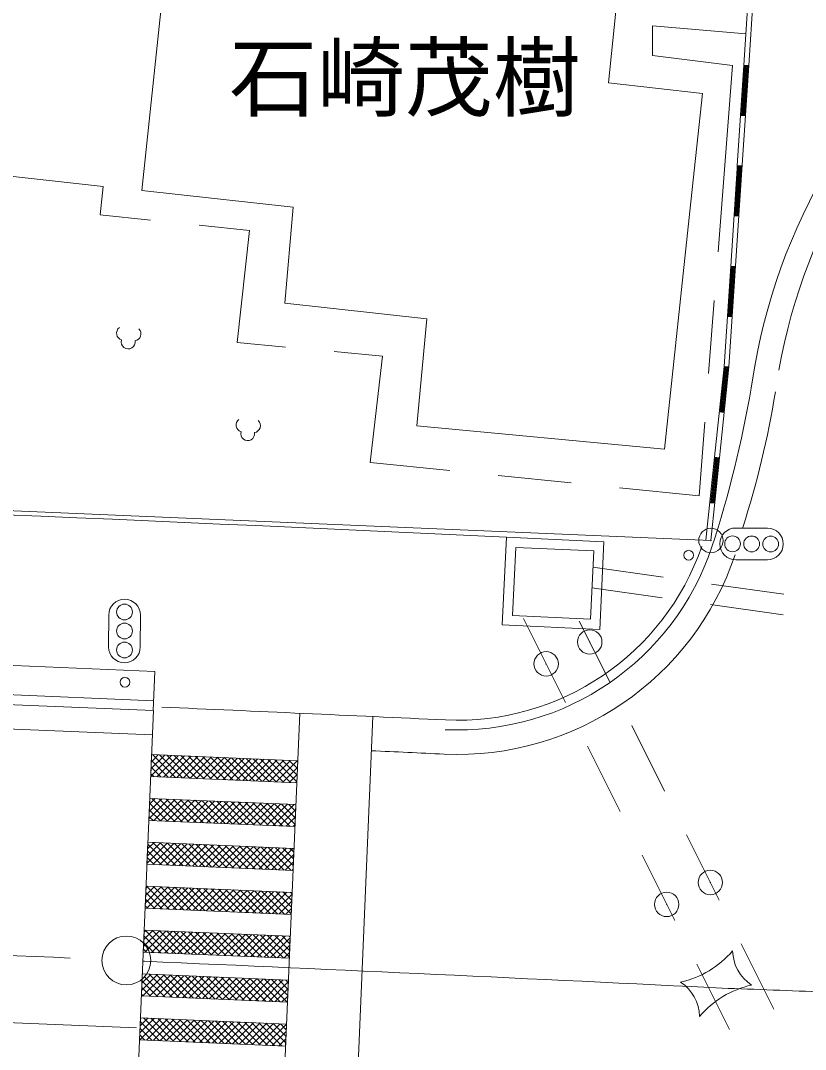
# Model space of a CAD drawing. Units: millimetres, scale not verified. Extents: x 40000 to 680000, y 20000 to 380000.
# Drawn here: x 165279 to 181368, y 275480 to 296558 of the extents above; entities that cross this region are included whole.
import ezdxf
from ezdxf.enums import TextEntityAlignment as Align

# ---------------------------------------------------------------- set-up
doc = ezdxf.new("R2010")
doc.units = ezdxf.units.MM
doc.header["$LTSCALE"] = 1000
doc.header["$PDMODE"] = 32
doc.header["$PDSIZE"] = 500
doc.linetypes.add('CHAIN', pattern=[18.5, 12, -1.5, 3.5, -1.5])
for name, color, linetype, lineweight in [('M-BGD', 7, 'Continuous', 13), ('M-BMK', 2, 'CHAIN', 13), ('M-BMK-SRVR', 3, 'Continuous', 13)]:
    doc.layers.add(name, color=color, linetype=linetype, lineweight=lineweight)
doc.styles.add('ＭＳ ゴシック', font='')
doc.styles.get('ＭＳ ゴシック').set_extended_font_data('MS Gothic')

msp = doc.modelspace()

# ---------------------------------------------------------------- linework, layer by layer
at = {"layer": 'M-BGD'}
for p, q in [((167762, 293074), (168823, 302986)), ((177330, 295281), (178029, 302032)), ((180106, 295644), (180242, 297703)), ((180206, 295638), (180341, 297696)), ((178234, 296448), (178233, 295839)), ((180149, 296287), (178234, 296448)), ((179875, 295638), (178233, 295839)), ((179875, 295638), (179695, 293330)), ((179970, 293586), (180106, 295644)), ((180058, 294614), (180126, 295643)), ((180071, 293599), (180206, 295638)), ((180078, 294613), (180146, 295642)), ((180098, 294611), (180166, 295640)), ((180106, 295644), (180206, 295638)), ((180106, 295644), (180206, 295638)), ((180118, 294610), (180186, 295639)), ((179255, 295061), (177330, 295281)), ((179255, 295061), (179018, 292846)), ((180038, 294615), (180138, 294609)), ((166973, 293160), (164549, 293424)), ((179799, 289462), (180071, 293599)), ((179835, 291527), (179966, 293524)), ((179922, 292555), (179987, 293539)), ((179942, 292554), (180008, 293554)), ((179962, 292553), (180029, 293569)), ((179966, 293524), (179970, 293586)), ((179970, 293586), (180046, 293581)), ((179970, 293586), (180046, 293581)), ((179982, 292551), (180050, 293581)), ((179987, 293539), (179990, 293585)), ((180008, 293554), (180010, 293583)), ((180029, 293569), (180030, 293582)), ((180046, 293581), (180070, 293579)), ((180046, 293581), (180070, 293579)), ((180070, 293579), (180071, 293599)), ((179695, 293330), (179577, 291819)), ((166973, 293160), (166913, 292576)), ((170864, 292736), (167762, 293074)), ((179018, 292846), (178476, 287778)), ((166913, 292576), (167945, 292469)), ((170694, 290766), (170864, 292736)), ((179902, 292557), (180002, 292550)), ((168940, 292366), (169972, 292260)), ((169972, 292260), (169722, 289965)), ((179699, 289469), (179835, 291527)), ((179787, 290497), (179854, 291526)), ((179807, 290496), (179874, 291525)), ((179827, 290494), (179894, 291524)), ((179835, 291527), (179934, 291521)), ((179835, 291527), (179934, 291521)), ((179847, 290493), (179914, 291522)), ((170694, 290766), (173608, 290448)), ((179499, 290822), (179382, 289326)), ((173608, 290448), (173401, 288257)), ((179767, 290498), (179866, 290492)), ((169722, 289965), (170713, 289870)), ((171708, 289775), (172699, 289681)), ((172699, 289681), (172448, 287505)), ((179505, 287611), (179699, 289473)), ((179605, 287600), (179799, 289462)), ((179622, 288540), (179719, 289471)), ((179642, 288538), (179739, 289469)), ((179662, 288536), (179759, 289466)), ((179682, 288533), (179779, 289464)), ((179699, 289473), (179799, 289462)), ((180257, 289030), (180338, 289522)), ((179602, 288542), (179702, 288531)), ((178476, 287778), (173401, 288257)), ((179304, 288329), (179186, 286818)), ((174076, 287339), (172448, 287505)), ((179328, 285910), (179505, 287611)), ((179428, 286678), (179525, 287609)), ((179428, 285906), (179605, 287600)), ((179448, 286676), (179545, 287607)), ((179468, 286674), (179565, 287605)), ((179488, 286671), (179585, 287602)), ((179505, 287611), (179605, 287600)), ((179505, 287611), (179605, 287600)), ((176563, 287085), (175071, 287237)), ((155712, 286915), (179430, 285906)), ((179186, 286818), (177558, 286984)), ((179408, 286680), (179508, 286669)), ((179940, 286162), (180590, 286160)), ((175154, 284178), (175238, 285976)), ((175238, 285976), (177236, 285882)), ((177151, 284084), (177236, 285882)), ((175363, 284368), (175428, 285766)), ((177027, 285691), (175428, 285766)), ((177027, 285691), (176961, 284293)), ((180588, 285510), (179938, 285512)), ((178453, 285154), (177011, 285357)), ((180928, 284805), (179443, 285014)), ((178434, 284732), (176991, 284936)), ((180910, 284383), (179424, 284593)), ((167084, 283728), (167086, 284378)), ((167736, 284376), (167734, 283726)), ((176961, 284293), (175363, 284368)), ((177151, 284084), (175154, 284178)), ((175587, 284308), (176448, 282590)), ((176732, 284254), (177357, 283008)), ((155210, 283753), (168033, 283224)), ((155186, 283154), (168008, 282624)), ((168000, 282424), (168033, 283224)), ((155177, 282954), (168000, 282424)), ((155158, 282454), (167979, 281925)), ((168004, 282424), (167552, 271796)), ((171002, 282367), (170528, 271245)), ((172500, 282299), (171996, 270464)), ((177806, 282114), (178478, 280773)), ((176897, 281696), (177569, 280355)), ((167966, 281521), (167947, 281072)), ((167947, 281080), (168371, 281504)), ((167953, 281228), (168236, 281510)), ((167960, 281375), (168100, 281516)), ((168304, 281057), (167961, 281400)), ((170960, 281394), (167966, 281521)), ((168452, 281050), (167981, 281521)), ((168075, 281066), (168507, 281498)), ((168600, 281044), (168129, 281515)), ((168211, 281061), (168643, 281493)), ((168747, 281038), (168277, 281508)), ((168346, 281055), (168778, 281487)), ((168895, 281032), (168425, 281502)), ((168482, 281049), (168914, 281481)), ((169043, 281025), (168572, 281496)), ((168618, 281043), (169050, 281475)), ((169190, 281019), (168720, 281489)), ((168753, 281038), (169185, 281470)), ((169338, 281013), (168868, 281483)), ((168889, 281032), (169321, 281464)), ((169486, 281006), (169015, 281477)), ((169025, 281026), (169457, 281458)), ((169160, 281020), (169592, 281452)), ((169633, 281000), (169163, 281471)), ((169296, 281014), (169728, 281447)), ((169781, 280994), (169311, 281464)), ((169431, 281009), (169864, 281441)), ((169929, 280988), (169458, 281458)), ((169567, 281003), (169999, 281435)), ((170077, 280981), (169606, 281452)), ((169703, 280997), (170135, 281429)), ((170224, 280975), (169754, 281445)), ((169838, 280991), (170270, 281423)), ((170372, 280969), (169902, 281439)), ((169974, 280986), (170406, 281418)), ((170520, 280962), (170049, 281433)), ((170110, 280980), (170542, 281412)), ((170667, 280956), (170197, 281427)), ((170245, 280974), (170677, 281406)), ((170815, 280950), (170345, 281420)), ((170381, 280968), (170813, 281400)), ((170942, 280965), (170492, 281414)), ((170517, 280963), (170949, 281395)), ((170948, 281100), (170640, 281408)), ((170953, 281236), (170788, 281401)), ((170959, 281371), (170936, 281395)), ((170960, 281394), (170941, 280944)), ((168156, 281063), (167955, 281264)), ((170652, 280957), (170954, 281259)), ((170941, 280944), (167947, 281072)), ((168009, 281069), (167949, 281129)), ((170788, 280951), (170948, 281111)), ((170924, 280945), (170942, 280963)), ((167928, 280622), (167908, 280173)), ((167910, 280207), (168309, 280606)), ((167916, 280355), (168173, 280612)), ((167922, 280503), (168038, 280618)), ((170922, 280495), (167928, 280622)), ((168441, 280150), (167971, 280620)), ((168013, 280168), (168445, 280600)), ((168589, 280144), (168118, 280614)), ((168148, 280163), (168580, 280595)), ((168737, 280137), (168266, 280608)), ((168284, 280157), (168716, 280589)), ((168884, 280131), (168414, 280602)), ((168419, 280151), (168851, 280583)), ((168555, 280145), (168987, 280577)), ((169032, 280125), (168561, 280595)), ((168691, 280139), (169123, 280571)), ((169180, 280119), (168709, 280589)), ((168826, 280134), (169258, 280566)), ((169327, 280112), (168857, 280583)), ((168962, 280128), (169394, 280560)), ((169475, 280106), (169005, 280576)), ((169098, 280122), (169530, 280554)), ((169623, 280100), (169152, 280570)), ((169233, 280116), (169665, 280548)), ((169770, 280093), (169300, 280564)), ((169369, 280111), (169801, 280543)), ((169918, 280087), (169448, 280558)), ((170066, 280081), (169595, 280551)), ((170214, 280075), (169743, 280545)), ((168146, 280163), (167918, 280391)), ((168293, 280156), (167923, 280526)), ((169505, 280105), (169937, 280537)), ((169640, 280099), (170072, 280531)), ((169776, 280093), (170208, 280525)), ((170361, 280068), (169891, 280539)), ((169912, 280087), (170344, 280519)), ((170509, 280062), (170039, 280532)), ((170047, 280082), (170479, 280514)), ((170183, 280076), (170615, 280508)), ((170657, 280056), (170186, 280526)), ((170319, 280070), (170751, 280502)), ((170804, 280049), (170334, 280520)), ((170454, 280064), (170886, 280496)), ((170905, 280091), (170482, 280514)), ((170590, 280059), (170917, 280386)), ((170910, 280226), (170629, 280507)), ((170916, 280362), (170777, 280501)), ((170922, 280495), (170903, 280045)), ((170903, 280045), (167908, 280173)), ((167998, 280169), (167912, 280255)), ((170725, 280053), (170911, 280238)), ((170861, 280047), (170905, 280091)), ((167889, 279723), (167870, 279274)), ((167871, 279291), (168286, 279706)), ((167877, 279439), (168151, 279712)), ((167884, 279586), (168015, 279718)), ((170884, 279596), (167889, 279723)), ((167990, 279268), (168422, 279700)), ((168464, 279248), (167994, 279719)), ((168612, 279242), (168141, 279712)), ((168760, 279236), (168289, 279706)), ((168907, 279229), (168437, 279700)), ((178927, 279879), (179599, 278539)), ((168169, 279261), (167882, 279548)), ((168316, 279255), (167888, 279683)), ((168125, 279263), (168557, 279695)), ((168261, 279257), (168693, 279689)), ((168397, 279251), (168829, 279683)), ((168532, 279245), (168964, 279677)), ((169055, 279223), (168585, 279694)), ((168668, 279240), (169100, 279672)), ((169203, 279217), (168732, 279687)), ((168804, 279234), (169236, 279666)), ((169350, 279211), (168880, 279681)), ((168939, 279228), (169371, 279660)), ((169498, 279204), (169028, 279675)), ((169075, 279222), (169507, 279654)), ((169646, 279198), (169175, 279668)), ((169211, 279216), (169643, 279649)), ((169794, 279192), (169323, 279662)), ((169346, 279211), (169778, 279643)), ((169941, 279185), (169471, 279656)), ((169482, 279205), (169914, 279637)), ((169618, 279199), (170050, 279631)), ((170089, 279179), (169619, 279650)), ((169753, 279193), (170185, 279625)), ((170237, 279173), (169766, 279643)), ((169889, 279188), (170321, 279620)), ((170384, 279167), (169914, 279637)), ((170025, 279182), (170457, 279614)), ((170532, 279160), (170062, 279631)), ((170160, 279176), (170592, 279608)), ((170680, 279154), (170209, 279624)), ((170296, 279170), (170728, 279602)), ((170828, 279148), (170357, 279618)), ((170431, 279165), (170863, 279597)), ((170869, 279248), (170505, 279612)), ((170875, 279383), (170652, 279606)), ((170880, 279519), (170800, 279599)), ((170884, 279596), (170864, 279146)), ((168021, 279267), (167876, 279412)), ((170567, 279159), (170878, 279470)), ((170703, 279153), (170872, 279322)), ((178018, 279461), (178690, 278121)), ((167873, 279273), (167870, 279276)), ((170864, 279146), (167870, 279274)), ((170838, 279147), (170866, 279174)), ((167851, 278824), (167832, 278374)), ((167837, 278485), (168162, 278811)), ((167843, 278633), (168026, 278816)), ((168180, 278360), (167846, 278694)), ((167849, 278781), (167891, 278822)), ((170845, 278697), (167851, 278824)), ((168328, 278353), (167858, 278824)), ((167866, 278373), (168298, 278805)), ((168001, 278367), (168433, 278799)), ((168476, 278347), (168005, 278817)), ((168137, 278361), (168569, 278793)), ((168623, 278341), (168153, 278811)), ((168273, 278356), (168705, 278788)), ((168771, 278334), (168301, 278805)), ((168408, 278350), (168840, 278782)), ((168919, 278328), (168448, 278799)), ((168544, 278344), (168976, 278776)), ((169066, 278322), (168596, 278792)), ((168680, 278338), (169112, 278770)), ((169214, 278316), (168744, 278786)), ((168815, 278333), (169247, 278765)), ((169362, 278309), (168891, 278780)), ((168951, 278327), (169383, 278759)), ((169510, 278303), (169039, 278773)), ((169086, 278321), (169518, 278753)), ((169657, 278297), (169187, 278767)), ((169222, 278315), (169654, 278747)), ((169805, 278290), (169335, 278761)), ((169358, 278309), (169790, 278741)), ((169953, 278284), (169482, 278755)), ((169493, 278304), (169925, 278736)), ((169629, 278298), (170061, 278730)), ((170100, 278278), (169630, 278748)), ((169765, 278292), (170197, 278724)), ((170248, 278272), (169778, 278742)), ((169900, 278286), (170332, 278718)), ((170396, 278265), (169925, 278736)), ((170036, 278281), (170468, 278713)), ((170544, 278259), (170073, 278729)), ((170172, 278275), (170604, 278707)), ((170691, 278253), (170221, 278723)), ((170307, 278269), (170739, 278701)), ((170827, 278259), (170369, 278717)), ((170443, 278263), (170844, 278664)), ((170832, 278394), (170516, 278711)), ((170838, 278530), (170664, 278704)), ((170844, 278666), (170812, 278698)), ((170845, 278697), (170826, 278247)), ((168033, 278366), (167840, 278559)), ((170579, 278257), (170838, 278517)), ((170826, 278247), (167832, 278374)), ((167885, 278372), (167834, 278423)), ((170714, 278252), (170831, 278369)), ((167813, 277925), (167794, 277475)), ((167798, 277586), (168124, 277911)), ((167805, 277733), (167989, 277917)), ((168156, 277460), (167808, 277808)), ((167811, 277881), (167853, 277923)), ((170807, 277797), (167813, 277925)), ((167828, 277474), (168260, 277906)), ((168304, 277453), (167833, 277924)), ((167964, 277468), (168396, 277900)), ((168452, 277447), (167981, 277918)), ((168099, 277462), (168531, 277894)), ((168599, 277441), (168129, 277911)), ((168235, 277456), (168667, 277888)), ((168747, 277435), (168277, 277905)), ((168371, 277451), (168803, 277883)), ((168895, 277428), (168424, 277899)), ((168506, 277445), (168938, 277877)), ((169042, 277422), (168572, 277892)), ((168642, 277439), (169074, 277871)), ((169190, 277416), (168720, 277886)), ((168777, 277433), (169210, 277865)), ((169338, 277409), (168867, 277880)), ((168913, 277428), (169345, 277860)), ((169486, 277403), (169015, 277874)), ((169049, 277422), (169481, 277854)), ((169633, 277397), (169163, 277867)), ((169184, 277416), (169616, 277848)), ((169781, 277391), (169311, 277861)), ((169320, 277410), (169752, 277842)), ((169456, 277404), (169888, 277836)), ((169929, 277384), (169458, 277855)), ((169591, 277399), (170023, 277831)), ((170076, 277378), (169606, 277848)), ((169727, 277393), (170159, 277825)), ((170224, 277372), (169754, 277842)), ((169863, 277387), (170295, 277819)), ((170372, 277365), (169901, 277836)), ((169998, 277381), (170430, 277813)), ((170519, 277359), (170049, 277830)), ((170134, 277376), (170566, 277808)), ((170667, 277353), (170197, 277823)), ((170270, 277370), (170702, 277802)), ((170789, 277372), (170344, 277817)), ((170795, 277508), (170492, 277811)), ((170801, 277644), (170640, 277804)), ((168008, 277466), (167802, 277672)), ((170405, 277364), (170806, 277764)), ((170541, 277358), (170799, 277617)), ((170806, 277779), (170788, 277798)), ((170807, 277797), (170788, 277348)), ((180047, 277645), (180720, 276304)), ((170788, 277348), (167794, 277475)), ((167861, 277472), (167796, 277537)), ((170677, 277352), (170793, 277469)), ((179138, 277227), (179811, 275886)), ((167775, 277026), (167755, 276576)), ((167760, 276688), (168085, 277012)), ((167766, 276836), (167949, 277018)), ((170769, 276898), (167775, 277026)), ((167788, 276575), (168220, 277007)), ((168236, 276556), (167821, 276970)), ((168384, 276549), (167913, 277020)), ((167924, 276569), (168356, 277001)), ((168060, 276563), (168492, 276995)), ((168531, 276543), (168061, 277013)), ((168195, 276557), (168627, 276989)), ((168679, 276537), (168209, 277007)), ((168331, 276551), (168763, 276984)), ((168827, 276530), (168356, 277001)), ((168467, 276546), (168899, 276978)), ((168975, 276524), (168504, 276995)), ((168602, 276540), (169034, 276972)), ((169122, 276518), (168652, 276988)), ((168738, 276534), (169170, 276966)), ((169270, 276512), (168800, 276982)), ((168874, 276528), (169306, 276960)), ((169418, 276505), (168947, 276976)), ((169565, 276499), (169095, 276969)), ((169713, 276493), (169243, 276963)), ((168088, 276562), (167768, 276882)), ((169009, 276523), (169441, 276955)), ((169145, 276517), (169577, 276949)), ((169280, 276511), (169713, 276943)), ((169861, 276486), (169390, 276957)), ((169416, 276505), (169848, 276937)), ((170009, 276480), (169538, 276951)), ((169552, 276500), (169984, 276932)), ((170156, 276474), (169686, 276944)), ((169687, 276494), (170119, 276926)), ((169823, 276488), (170255, 276920)), ((170304, 276468), (169834, 276938)), ((169959, 276482), (170391, 276914)), ((170452, 276461), (169981, 276932)), ((170094, 276476), (170526, 276908)), ((170599, 276455), (170129, 276925)), ((170230, 276471), (170662, 276903)), ((170747, 276449), (170277, 276919)), ((170366, 276465), (170767, 276867)), ((170755, 276582), (170424, 276913)), ((170761, 276717), (170572, 276907)), ((170767, 276853), (170720, 276900)), ((170769, 276898), (170750, 276449)), ((170750, 276449), (167755, 276576)), ((167793, 276574), (167757, 276610)), ((167941, 276568), (167763, 276746)), ((170501, 276459), (170761, 276719)), ((170637, 276453), (170755, 276571)), ((167656, 275919), (158329, 276314)), ((167736, 276126), (167717, 275677)), ((167729, 275964), (167885, 276120)), ((170731, 275999), (167736, 276126)), ((167736, 276112), (167749, 276126)), ((168270, 275653), (167799, 276124)), ((168417, 275647), (167947, 276117)), ((167723, 275817), (168021, 276114)), ((167724, 275676), (168156, 276108)), ((167974, 275666), (167727, 275913)), ((168122, 275660), (167733, 276049)), ((167860, 275671), (168292, 276103)), ((167996, 275665), (168428, 276097)), ((168565, 275641), (168095, 276111)), ((168131, 275659), (168563, 276091)), ((168713, 275634), (168242, 276105)), ((168267, 275653), (168699, 276085)), ((168861, 275628), (168390, 276099)), ((168403, 275648), (168835, 276080)), ((169008, 275622), (168538, 276092)), ((168538, 275642), (168970, 276074)), ((168674, 275636), (169106, 276068)), ((169156, 275616), (168685, 276086)), ((168810, 275630), (169242, 276062)), ((169304, 275609), (168833, 276080)), ((168945, 275625), (169377, 276057)), ((169451, 275603), (168981, 276073)), ((169081, 275619), (169513, 276051)), ((169599, 275597), (169129, 276067)), ((169217, 275613), (169649, 276045)), ((169747, 275590), (169276, 276061)), ((169352, 275607), (169784, 276039)), ((169894, 275584), (169424, 276055)), ((169488, 275601), (169920, 276033)), ((170042, 275578), (169572, 276048)), ((169623, 275596), (170055, 276028)), ((170190, 275572), (169719, 276042)), ((169759, 275590), (170191, 276022)), ((170338, 275565), (169867, 276036)), ((169895, 275584), (170327, 276016)), ((170485, 275559), (170015, 276029)), ((170030, 275578), (170462, 276010)), ((170633, 275553), (170163, 276023)), ((170166, 275573), (170598, 276005)), ((170302, 275567), (170730, 275996)), ((170714, 275613), (170310, 276017)), ((170720, 275749), (170458, 276011)), ((170726, 275884), (170606, 276004)), ((170731, 275999), (170711, 275549)), ((167827, 275672), (167721, 275777)), ((170437, 275561), (170724, 275848)), ((170573, 275555), (170718, 275700)), ((170711, 275549), (167717, 275677)), ((170709, 275549), (170712, 275552))]:
    msp.add_line(p, q, dxfattribs=at)
for centre, radius in [((179874, 285837), 162), ((180264, 285836), 162), ((180654, 285835), 162), ((178976, 285605), 100), ((167411, 284442), 162), ((167410, 284052), 162), ((167409, 283662), 162), ((167418, 283003), 100)]:
    msp.add_circle(centre, radius, dxfattribs=at)
for centre, radius, start, end in [((192394, 287353), 12250, 125.5763, 170.0199), ((192394, 287353), 11750, 125.5763, 169.9798), ((167391, 290152), 144, 126.7794, 253.6543), ((167603, 290138), 144, 278.7137, 45.5772), ((167486, 289972), 142, 162.4959, 9.8668), ((157335, 292974), 23259, 341.9706, 350.2372), ((162041, 291976), 18953, 342.1633, 350.8154), ((67207, -2020495), 2309000, 87.31834, 89.65165), ((169840, 288273), 144, 126.7822, 253.652), ((170052, 288259), 144, 278.7129, 45.5774), ((169935, 288093), 142, 162.4944, 9.8684), ((179939, 285837), 325, 89.8313, 269.8313), ((180589, 285835), 325, 269.8313, 89.8313), ((174237, 287524), 6000, 267.3447, 341.4528), ((174237, 287524), 5500, 267.3449, 341.4527), ((174237, 287524), 5300, 267.3449, 340.8414), ((167411, 284377), 325, 359.8313, 179.8313), ((167409, 283727), 325, 179.8313, 359.8313), ((67207, -2020495), 2305200, 87.34492, 87.48969), ((67175, -2021195), 2305200, 87.34492, 87.38197), ((178364, 278798), 1992, 282.8783, 319.3301), ((180727, 277513), 852, 180.8979, 236.954), ((178343, 276142), 852, 0.8979, 56.954), ((180706, 274857), 1992, 102.8783, 139.3301)]:
    msp.add_arc(centre, radius, start, end, dxfattribs=at)
for p in [(179430, 285906), (176947, 283827), (176053, 283379), (179418, 278900), (178524, 278451)]:
    msp.add_point(p, dxfattribs=at)
at = {"layer": 'M-BMK'}
for centre, radius, start, end in [((67267, -2020515), 2300000, 87.19601, 87.79247), ((165211, -127146), 404140, 86.73361, 87.93378)]:
    msp.add_arc(centre, radius, start, end, dxfattribs=at)
at = {"layer": 'M-BMK-SRVR'}
msp.add_circle((167448, 277302), 500, dxfattribs=at)

# ---------------------------------------------------------------- texts
at = {"layer": 'M-BGD', "style": 'ＭＳ ゴシック'}
msp.add_text('石崎茂樹', height=1320, dxfattribs=at).set_placement((173159, 294336), align=Align.BOTTOM_CENTER)

doc.saveas('drawing.dxf')
